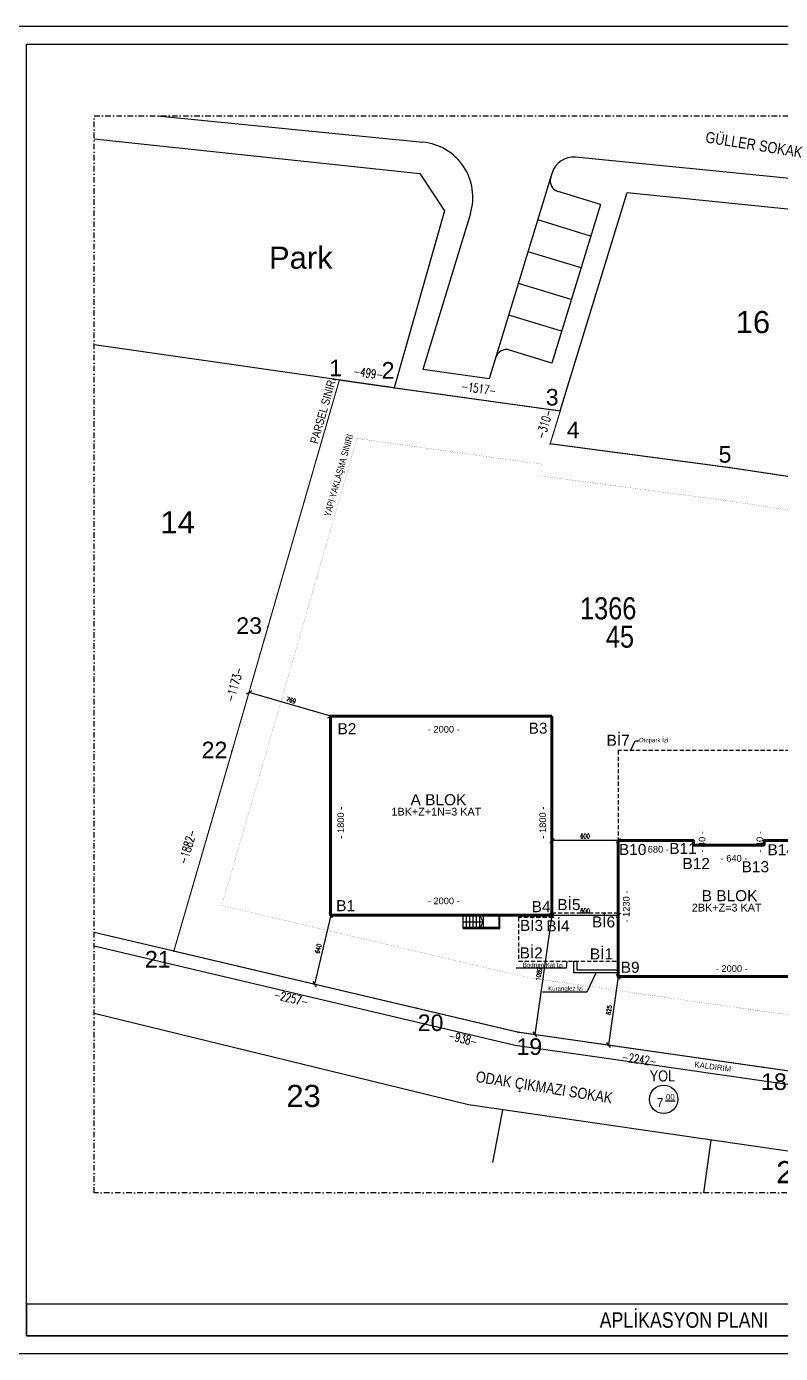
# Model space of a CAD drawing. Header units: millimetres. Extents: x 82776 to 137242, y 11666 to 27998.
# Drawn here: x 85255 to 86959, y 16109 to 19109 of the extents above; entities that cross this region are included whole.
import ezdxf
from ezdxf import colors
from ezdxf.entities.mleader import LeaderData, LeaderLine
from ezdxf.math import Vec2, Vec3
from ezdxf.xclip import XClip

# ---------------------------------------------------------------- set-up
doc = ezdxf.new("R2010")
doc.units = ezdxf.units.MM
doc.header["$XCLIPFRAME"] = 0
for name, pattern in [('( Hidden )', [0.375, 0.25, -0.125]), ('ACAD_ISO03W100', [30, 12, -18]), ('ACAD_ISO10W100', [18, 12, -3, 0, -3]), ('DASHDOT', [1, 0.5, -0.25, 0, -0.25])]:
    doc.linetypes.add(name, pattern=pattern)
for name, color, linetype in [('0_IFC_Dimension_Exterior', 253, 'Continuous'), ('0_IFC_Elevation_3', 21, 'Continuous'), ('0_IFC_Elevation_5', 252, 'Continuous'), ('0_IFC_Legend_Viewport', 7, 'Continuous'), ('0_IFC_Notation_Section_50', 10, 'Continuous'), ('0_IFC_Parsel Sınırı', 191, 'ACAD_ISO03W100'), ('0_IFC_Text_Explanation_100', 231, 'Continuous'), ('0_IFC_Text_Explanation_200', 231, 'Continuous'), ('0_IFC_Text_Explanation_50', 231, 'Continuous'), ('0_IFC_Yapı Yaklasma Sınırı', 151, 'ACAD_ISO03W100'), ('1_IFC_Stair', 210, 'Continuous'), ('2_IFC_Handrail', 181, 'Continuous'), ('2_IFC_Wall', 130, 'Continuous')]:
    doc.layers.add(name, color=color, linetype=linetype)
doc.layers.add('NADI', color=7, linetype='Continuous', lineweight=0)
doc.styles.add('17-002_250_Mesa_Beykoz_10-Aplikasyon_Vaziyet_Peyzaj$0$Standard', font='arial.ttf')
doc.styles.add('IFC_TEXT', font='ARIALN.TTF')
doc.styles.add('IFC_TEXT_DIM', font='romans.shx', dxfattribs={"width": 0.7})
doc.styles.get("Standard").update_dxf_attribs({"font": 'arial.ttf'})
doc.dimstyles.new('IFC_Dim200', dxfattribs={"dimtxt": 40, "dimasz": 40, "dimexe": 0.00125, "dimexo": 0.000625, "dimgap": 20, "dimtad": 1, "dimdec": 4, "dimrnd": 0.5, "dimzin": 9, "dimtxsty": 'IFC_TEXT_DIM', "dimblk": 'OBLIQUE', "dimcen": -2.5, "dimclrd": 256, "dimclre": 256, "dimclrt": 256, "dimazin": 0, "dimtfac": 1, "dimtdec": 4, "dimtix": 1, "dimtmove": 1, "dimatfit": 3, "dimfxl": 20, "dimfxlon": 1, "dimtfillclr": 256, "dimlwd": -1, "dimlwe": 5, "dimarcsym": 0})

# ---------------------------------------------------------------- blocks, each defined once
blk = doc.blocks.new('*U1843')
blk.add_lwpolyline([(-3707.9, 0), (-759.4, 0), (-759.4, 71.5), (-3707.9, 71.5)], close=True)
at = {"layer": '0_IFC_Legend_Viewport', "transparency": 33554687}
blk.add_lwpolyline([(-3707.9, 2920), (0, 2920), (0, 0), (-3707.9, 0)], close=True, dxfattribs=at)
at = {"style": 'IFC_TEXT'}
for tag, p in [('PAFTA', (-2412.4, 17.9)), ('OLCEK', (-110.4, 17.9))]:
    blk.add_attdef(tag, p, '', height=35, dxfattribs=at)
blk = doc.blocks.new('ARAZİYOLLAR_2')
at = {"layer": '0_IFC_Elevation_3'}
for p, q in [((7458, 1204, 3462), (7558, -1208, 3462)), ((5523, -2101, 3462), (5523, -1493, 3462)), ((6981, -1723, 3462), (5523, -1493, 3462)), ((7402, -2396, 3462), (5523, -2101, 3462)), ((5744, -2642, 3462), (5806, -2247, 3462)), ((6040, -2688, 3462), (6118, -2194, 3462)), ((6337, -2735, 3462), (6415, -2241, 3462)), ((6633, -2782, 3462), (6711, -2288, 3462)), ((6929, -2828, 3462), (7007, -2334, 3462)), ((7447, -2404, 3462), (7402, -2396, 3462)), ((7226, -2875, 3462), (7288, -2480, 3462)), ((7226, -2875, 3462), (5744, -2642, 3462)), ((-1491, -3124, 3462), (-1005, -3147, 3462)), ((-1495, -5049, 3462), (-1013, -5050, 3462))]:
    blk.add_line(p, q, dxfattribs=at)
at = {"layer": '0_IFC_Elevation_3', "elevation": 3462}
for points in [[(7174, 1740), (7275, -1221), (6970, -1489), (5324, -1261)], [(5322, -1260), (5328, 1479)], [(-52, 748), (-411, -3175), (-413, -4009), (-416, -5423), (-417, -5990), (-419, -6582), (-420, -7326), (-422, -7815), (-60, -8217), (698, -8297), (1704, -8403)], [(0, 0), (67, 737)], [(1226, -8933), (-378, -8775), (-1025, -8013), (-1006, -3483), (-1004, -2832), (-658, 645)], [(5325, -2777), (7366, -3099), (7448, -5210), (7326, -6141), (7380, -6150), (6896, -7000)]]:
    blk.add_lwpolyline(points, dxfattribs=at)
blk.add_lwpolyline([(7326, -6141), (7473, -6167, 0.414214), (7589, -6086), (7729, -5298), (7616, -2593)], format="xyb", dxfattribs=at)
at = {"layer": '0_IFC_Elevation_3'}
for centre, radius, start, end in [((7059, -1229, 3462), 500, 261.0568, 2.3899), ((5708, -2231, 3462), 100, 351.0568, 81.0568), ((7387, -2495, 3462), 100, 81.0568, 171.0568), ((7416, -2601, 3462), 200, 2.3899, 81.0568)]:
    blk.add_arc(centre, radius, start, end, dxfattribs=at)
at = {"layer": '0_IFC_Parsel Sınırı', "linetype": 'Continuous', "ltscale": 5, "const_width": 10, "elevation": 3462}
blk.add_lwpolyline([(5323, -760), (5322, -1260), (5325, -2777), (5019, -2728), (5032, -4367), (5025, -5117), (5019, -5645), (7326, -6141), (7307, -6223), (6956, -6856), (5973, -8325), (6123, -8355), (6104, -8389), (5666, -9178), (2891, -8408), (-1, -8102), (-301, -7769), (-296, -5423), (-291, -3181), (-205, -2247), (0, 0), (1863, -268), (3023, -433)], close=True, dxfattribs=at)
at = {"layer": '0_IFC_Parsel Sınırı'}
for p in [(0, 0), (1863, -268, 1023), (3023, -433, 934), (5323, -760), (5322, -1260, 614), (-205, -2247), (5019, -2728), (5325, -2777), (-291, -3181, 1006), (5032, -4367), (-296, -5423, 1848)]:
    blk.add_point(p, dxfattribs=at)
at = {"layer": '0_IFC_Text_Explanation_100'}
blk.add_line((-721, -4590, 3462), (-708, -4678, 3462), dxfattribs=at)
blk.add_circle((-709, -4572, 3462), 128, dxfattribs=at)
at = {"lineweight": 0, "style": 'IFC_TEXT', "oblique": 360}
blk.add_text('PARSEL SINIRI', height=75, rotation=352.277, dxfattribs=at).set_placement((4719, -649, 3462))
at = {"layer": '0_IFC_Parsel Sınırı'}
for s, p in [('21', (-184, 239)), ('22', (1762, -5, 1023)), ('23', (2919, -158, 934)), ('1', (5344, -665)), ('2', (5389, -1137, 614)), ('20', (-408, -2284)), ('3', (5356, -2640)), ('4', (5089, -2869)), ('19', (-497, -3198, 1006)), ('5', (5062, -4259)), ('18', (-502, -5432, 1848))]:
    blk.add_text(s, height=150, rotation=278.0307, dxfattribs=at).set_placement(p)
at = {"layer": '0_IFC_Parsel Sınırı', "lineweight": 35, "style": 'IFC_TEXT'}
for s, p in [('1366', (3484, -3217, 3462)), ('45', (3263, -3484, 3462))]:
    blk.add_text(s, height=200, rotation=278.0307, dxfattribs=at).set_placement(p)
at = {"layer": '0_IFC_Text_Explanation_100', "style": '17-002_250_Mesa_Beykoz_10-Aplikasyon_Vaziyet_Peyzaj$0$Standard'}
for s, height, rotation, p in [('7', 79, 278.0307, (-785, -4519, 3462)), ('00', 50.5, 278.0307, (-710, -4594, 3462)), ('KALDIRIM', 50.5, 270.7004, (-382, -4805, 3462))]:
    blk.add_text(s, height=height, rotation=rotation, dxfattribs=at).set_placement(p)
at = {"layer": '0_IFC_Text_Explanation_200', "style": 'IFC_TEXT', "oblique": 0}
for s, p in [('ODAK ÇIKMAZI SOKAK', (-790, -2863, 42859049)), ('GÜLLER SOKAK', (7913, -3732, 42859049))]:
    blk.add_text(s, height=100, rotation=268.9712, dxfattribs=at).set_placement(p)
at = {"layer": '0_IFC_Text_Explanation_200', "style": 'IFC_TEXT'}
blk.add_text('YOL', height=100, rotation=278.0307, dxfattribs=at).set_placement((-566, -4425, 42859049))
at = {"layer": 'NADI'}
for s, p in [('14', (3724, 648, 444)), ('Park', (6231, 10, 2129)), ('23', (-1254, -1204, 444)), ('16', (6244, -4250, 444)), ('25', (-1318, -5685, 444))]:
    blk.add_text(s, height=200, rotation=278.0307, dxfattribs=at).set_placement(p)
blk = doc.blocks.new('A ZK GIRIS MERD')
h = blk.add_hatch(color=255)
h.dxf.hatch_style = 1
h.paths.add_polyline_path([(330, 5), (5, 5), (5, 120), (10, 120), (10, 10), (330, 10)])
at = {"layer": '1_IFC_Stair'}
blk.add_lwpolyline([(0, 120), (150, 120), (150, 0), (0, 0)], close=True, dxfattribs=at)
for points in [[(180, 0), (150, 60), (180, 120)], [(330, 60), (150, 60)], [(180, 0), (180, 120)], [(210, 0), (210, 120)], [(240, 0), (240, 120)], [(270, 0), (270, 120)], [(300, 0), (300, 120)], [(330, 0), (330, 120)], [(330, 0), (150, 0)]]:
    blk.add_lwpolyline(points, dxfattribs=at)
at = {"layer": '2_IFC_Handrail'}
blk.add_lwpolyline([(330, 5), (5, 5), (5, 120), (10, 120), (10, 10), (330, 10)], close=True, dxfattribs=at)
blk = doc.blocks.new('VAZIYET KOSE KOTLARI')
at = {"layer": '0_IFC_Text_Explanation_200'}
for s, p in [('B2', (-6543, 3094, -34970253)), ('B3', (-4816, 3099, -34970253)), ('Bİ7', (-4111, 2990, -190)), ('B10', (-3999, 2002, -190)), ('B11', (-3544, 2011, -190)), ('B14', (-2656, 2000, -190)), ('B12', (-3425, 1875, -190)), ('B13', (-2890, 1846, -190)), ('B1', (-6555, 1494, -35316491)), ('B4', (-4788, 1485, -34970253)), ('Bİ5', (-4556, 1504, -303854)), ('Bİ3', (-4894, 1315, -303854)), ('Bİ6', (-4243, 1347, -303854)), ('Bİ4', (-4655, 1311, -303854)), ('Bİ2', (-4897, 1067, -303854)), ('Bİ1', (-4262, 1057, -303854)), ('B9', (-3983, 937, -190))]:
    blk.add_text(s, height=100, dxfattribs=at).set_placement(p)
blk = doc.blocks.new('*D1797')
at = {"layer": 'Defpoints', "color": 0, "transparency": 16777216}
for p in [(-7291, -4667), (-7210, -4691), (-7736, -6498)]:
    blk.add_point(p, dxfattribs=at)
at = {"layer": '0_IFC_Dimension_Exterior', "transparency": 16777216, "insert": (-7612, -5554), "char_height": 80, "attachment_point": 5, "rotation": 73.7719, "style": 'IFC_TEXT_DIM'}
blk.add_mtext('-1882-', dxfattribs=at)
blk = doc.blocks.new('_None')
blk = doc.blocks.new('*D1798')
at = {"layer": 'Defpoints', "color": 0, "transparency": 16777216}
for p in [(-6967, -3540), (-6884, -3564), (-7210, -4691)]:
    blk.add_point(p, dxfattribs=at)
at = {"layer": '0_IFC_Dimension_Exterior', "transparency": 16777216, "insert": (-7188, -4087), "char_height": 80, "attachment_point": 5, "rotation": 73.8929, "style": 'IFC_TEXT_DIM'}
blk.add_mtext('-1173-', dxfattribs=at)
blk = doc.blocks.new('*D1800')
at = {"layer": 'Defpoints', "color": 0, "transparency": 16777216}
for p in [(-6233, -1295), (-6239, -1333), (-5745, -1404)]:
    blk.add_point(p, dxfattribs=at)
at = {"layer": '0_IFC_Dimension_Exterior', "transparency": 16777216, "insert": (-5978, -1270), "char_height": 80, "attachment_point": 5, "rotation": 351.8587, "style": 'IFC_TEXT_DIM'}
blk.add_mtext('-499-', dxfattribs=at)
blk = doc.blocks.new('*D1801')
at = {"layer": 'Defpoints', "color": 0, "transparency": 16777216}
for p in [(-5745, -1404), (-4242, -1613), (-4237, -1574)]:
    blk.add_point(p, dxfattribs=at)
at = {"layer": '0_IFC_Dimension_Exterior', "transparency": 16777216, "insert": (-4980, -1410), "char_height": 80, "attachment_point": 5, "rotation": 352.076, "style": 'IFC_TEXT_DIM'}
blk.add_mtext('-1517-', dxfattribs=at)
blk = doc.blocks.new('*D1802')
at = {"layer": 'Defpoints', "color": 0, "transparency": 16777216}
for p in [(-4242, -1613), (-4373, -1897), (-4333, -1909)]:
    blk.add_point(p, dxfattribs=at)
at = {"layer": '0_IFC_Dimension_Exterior', "transparency": 16777216, "insert": (-4385, -1731), "char_height": 80, "attachment_point": 5, "rotation": 72.9885, "style": 'IFC_TEXT_DIM'}
blk.add_mtext('-310-', dxfattribs=at)
blk = doc.blocks.new('*D1808')
at = {"layer": 'Defpoints', "color": 0, "transparency": 16777216}
for p in [(-5539, -7015), (-5592, -7241), (-4626, -7230)]:
    blk.add_point(p, dxfattribs=at)
at = {"layer": '0_IFC_Dimension_Exterior', "transparency": 16777216, "insert": (-5122, -7290), "char_height": 80, "attachment_point": 5, "rotation": 346.7335, "style": 'IFC_TEXT_DIM'}
blk.add_mtext('-938-', dxfattribs=at)
blk = doc.blocks.new('*D1809')
at = {"layer": 'Defpoints', "color": 0, "transparency": 16777216}
for p in [(-7736, -6498), (-7789, -6724), (-5539, -7015)]:
    blk.add_point(p, dxfattribs=at)
at = {"layer": '0_IFC_Dimension_Exterior', "transparency": 16777216, "insert": (-6677, -6924), "char_height": 80, "attachment_point": 5, "rotation": 346.7546, "style": 'IFC_TEXT_DIM'}
blk.add_mtext('-2257-', dxfattribs=at)
blk = doc.blocks.new('*D1816')
at = {"layer": 'Defpoints', "color": 0, "transparency": 16777216}
for p in [(-4626, -7230), (-2407, -7549), (-2428, -7695)]:
    blk.add_point(p, dxfattribs=at)
at = {"layer": '0_IFC_Dimension_Exterior', "transparency": 16777216, "insert": (-3529, -7476), "char_height": 80, "attachment_point": 5, "rotation": 351.8263, "style": 'IFC_TEXT_DIM'}
blk.add_mtext('-2242-', dxfattribs=at)
blk = doc.blocks.new('BLOK OLCULERI')
at = {"layer": '0_IFC_Text_Explanation_50', "char_height": 60, "attachment_point": 1}
for s, insert in [('\\pxqc;- 2000 - ', (-221, 18, -1333)), ('\\pxqc;- 680 - ', (1693, -1067)), ('\\pxqc;- 640 - ', (2403, -1149)), ('\\pxqc;- 2000 - ', (-221, -1534, -1333)), ('\\pxqc;- 2000 - ', (2383, -2146, -1333))]:
    blk.add_mtext_dynamic_manual_height_columns(s, width=462.48, gutter_width=12.5, heights=[0], dxfattribs=dict(at, insert=insert))
at = {"layer": '0_IFC_Text_Explanation_50', "char_height": 60, "attachment_point": 1, "rotation": 90}
for s, insert in [('\\pxqc;- 1800 - ', (-951, -1088, -1333)), ('\\pxqc;- 1800 - ', (875, -1088, -1333)), ('\\pxqc;- 40 - ', (2315, -1262)), ('\\pxqc;- 40 - ', (2838, -1262)), ('\\pxqc;- 1230 - ', (1630, -1847))]:
    blk.add_mtext_dynamic_manual_height_columns(s, width=462.48, gutter_width=12.5, heights=[0], dxfattribs=dict(at, insert=insert))
blk = doc.blocks.new('VP_YAZI')
at = {"layer": '0_IFC_Text_Explanation_50', "attachment_point": 1}
for s, insert, char_height in [('D BLOK', (6435, -1999, 3462), 100), ('1BK+Z+1N=3 KAT', (6348, -2123, 3462), 70), ('A BLOK', (643, -3746, 3462), 100), ('1BK+Z+1N=3 KAT', (470, -3869, 3462), 70), ('C BLOK', (5271, -4342, 3462), 100), ('1BK+Z=2 KAT', (5183, -4465, 3462), 70), ('B BLOK', (3275, -4614, 3462), 100), ('2BK+Z=3 KAT', (3186, -4737, 3462), 70)]:
    blk.add_mtext_dynamic_manual_height_columns(s, width=1357.7, gutter_width=12.5, heights=[0], dxfattribs=dict(at, insert=insert, char_height=char_height))
blk = doc.blocks.new('_Oblique')
at = {"color": 0, "linetype": 'ByBlock', "lineweight": -2}
blk.add_line((-0.5, -0.5), (0.5, 0.5), dxfattribs=at)
blk = doc.blocks.new('*D2793')
at = {"layer": '0_IFC_Dimension_Exterior', "transparency": 16777216}
blk.add_line((2600, -634), (2511, -1252), dxfattribs=at)
at = {"layer": '0_IFC_Dimension_Exterior', "lineweight": 5, "transparency": 16777216}
for p, q in [((2600, -634), (2600, -634)), ((2511, -1252), (2511, -1252))]:
    blk.add_line(p, q, dxfattribs=at)
at = {"layer": 'Defpoints', "color": 0, "transparency": 16777216}
for p in [(2600, -634, 346238), (2511, -1252, -3462), (2511, -1252)]:
    blk.add_point(p, dxfattribs=at)
at = {"layer": '0_IFC_Dimension_Exterior', "transparency": 16777216, "xscale": 40, "yscale": 40, "zscale": 40}
for p, rotation in [((2600, -634), 81.83591042476813), ((2511, -1252), 261.8359104247681)]:
    blk.add_blockref('_Oblique', p, dxfattribs=dict(at, rotation=rotation))
at = {"layer": '0_IFC_Dimension_Exterior', "transparency": 16777216, "insert": (2516, -937), "char_height": 40, "attachment_point": 5, "rotation": 81.8359, "style": 'IFC_TEXT_DIM'}
blk.add_mtext('625', dxfattribs=at)
blk = doc.blocks.new('*D2798')
at = {"layer": '0_IFC_Dimension_Exterior', "lineweight": 5, "transparency": 16777216}
for p, q in [((-738, 1935), (-738, 1935)), ((0, 1721), (0, 1721))]:
    blk.add_line(p, q, dxfattribs=at)
at = {"layer": '0_IFC_Dimension_Exterior', "transparency": 16777216}
blk.add_line((0, 1721), (-738, 1935), dxfattribs=at)
at = {"layer": 'Defpoints', "color": 0, "transparency": 16777216}
for p in [(-738, 1935), (-738, 1935), (0, 1721, 346238)]:
    blk.add_point(p, dxfattribs=at)
at = {"layer": '0_IFC_Dimension_Exterior', "transparency": 16777216, "xscale": 40, "yscale": 40, "zscale": 40}
for p, rotation in [((-738, 1935), 163.8929032696765), ((0, 1721), 343.8929032696765)]:
    blk.add_blockref('_Oblique', p, dxfattribs=dict(at, rotation=rotation))
at = {"layer": '0_IFC_Dimension_Exterior', "transparency": 16777216, "insert": (-358, 1866), "char_height": 40, "attachment_point": 5, "rotation": 343.8929, "style": 'IFC_TEXT_DIM'}
blk.add_mtext('769', dxfattribs=at)
blk = doc.blocks.new('*D2799')
at = {"layer": '0_IFC_Dimension_Exterior', "transparency": 16777216}
blk.add_line((0, -79), (-147, -702), dxfattribs=at)
at = {"layer": '0_IFC_Dimension_Exterior', "lineweight": 5, "transparency": 16777216}
for p, q in [((0, -79), (0, -79)), ((-147, -702), (-147, -702))]:
    blk.add_line(p, q, dxfattribs=at)
at = {"layer": 'Defpoints', "color": 0, "transparency": 16777216}
for p in [(0, -79, 346238), (-147, -702), (-147, -702)]:
    blk.add_point(p, dxfattribs=at)
at = {"layer": '0_IFC_Dimension_Exterior', "transparency": 16777216, "xscale": 40, "yscale": 40, "zscale": 40}
for p, rotation in [((0, -79), 76.75457805913037), ((-147, -702), 256.7545780591303)]:
    blk.add_blockref('_Oblique', p, dxfattribs=dict(at, rotation=rotation))
at = {"layer": '0_IFC_Dimension_Exterior', "transparency": 16777216, "insert": (-112, -381), "char_height": 40, "attachment_point": 5, "rotation": 76.7546, "style": 'IFC_TEXT_DIM'}
blk.add_mtext('640', dxfattribs=at)
blk = doc.blocks.new('*D2800')
at = {"layer": '0_IFC_Dimension_Exterior', "transparency": 16777216}
blk.add_line((2000, -79), (1845, -1157), dxfattribs=at)
at = {"layer": '0_IFC_Dimension_Exterior', "lineweight": 5, "transparency": 16777216}
for p, q in [((2000, -79), (2000, -79)), ((1845, -1157), (1845, -1157))]:
    blk.add_line(p, q, dxfattribs=at)
at = {"layer": 'Defpoints', "color": 0, "transparency": 16777216}
for p in [(2000, -79, 346238), (1845, -1157, -3462), (1845, -1157)]:
    blk.add_point(p, dxfattribs=at)
at = {"layer": '0_IFC_Dimension_Exterior', "transparency": 16777216, "xscale": 40, "yscale": 40, "zscale": 40}
for p, rotation in [((2000, -79), 81.83591042476851), ((1845, -1157), 261.8359104247685)]:
    blk.add_blockref('_Oblique', p, dxfattribs=dict(at, rotation=rotation))
at = {"layer": '0_IFC_Dimension_Exterior', "transparency": 16777216, "insert": (1883, -612), "char_height": 40, "attachment_point": 5, "rotation": 81.8359, "style": 'IFC_TEXT_DIM'}
blk.add_mtext('1089', dxfattribs=at)
blk = doc.blocks.new('*D2805')
at = {"layer": '0_IFC_Dimension_Exterior', "lineweight": 5, "transparency": 16777216}
for p, q in [((2000, -79), (2000, -79)), ((2600, -79), (2600, -79))]:
    blk.add_line(p, q, dxfattribs=at)
at = {"layer": '0_IFC_Dimension_Exterior', "transparency": 16777216}
blk.add_line((2000, -79), (2600, -79), dxfattribs=at)
at = {"layer": 'Defpoints', "color": 0, "transparency": 16777216}
for p in [(2000, -79), (2600, -79, 346238), (2600, -79)]:
    blk.add_point(p, dxfattribs=at)
at = {"layer": '0_IFC_Dimension_Exterior', "transparency": 16777216, "xscale": 40, "yscale": 40, "zscale": 40, "rotation": 180}
blk.add_blockref('_Oblique', (2000, -79), dxfattribs=at)
at = {"layer": '0_IFC_Dimension_Exterior', "transparency": 16777216, "xscale": 40, "yscale": 40, "zscale": 40}
blk.add_blockref('_Oblique', (2600, -79), dxfattribs=at)
at = {"layer": '0_IFC_Dimension_Exterior', "transparency": 16777216, "insert": (2300, -39), "char_height": 40, "attachment_point": 5, "style": 'IFC_TEXT_DIM'}
blk.add_mtext('600', dxfattribs=at)
blk = doc.blocks.new('*D2810')
at = {"layer": '0_IFC_Dimension_Exterior', "lineweight": 5, "transparency": 16777216}
for p, q in [((2000, 596), (2000, 596)), ((2600, 596), (2600, 596))]:
    blk.add_line(p, q, dxfattribs=at)
at = {"layer": '0_IFC_Dimension_Exterior', "transparency": 16777216}
blk.add_line((2600, 596), (2000, 596), dxfattribs=at)
at = {"layer": 'Defpoints', "color": 0, "transparency": 16777216}
for p in [(2000, 596, 346238), (2000, 596), (2600, 596, 346238)]:
    blk.add_point(p, dxfattribs=at)
at = {"layer": '0_IFC_Dimension_Exterior', "transparency": 16777216, "xscale": 40, "yscale": 40, "zscale": 40, "rotation": 180.0000000029493}
blk.add_blockref('_Oblique', (2000, 596), dxfattribs=at)
at = {"layer": '0_IFC_Dimension_Exterior', "transparency": 16777216, "xscale": 40, "yscale": 40, "zscale": 40}
blk.add_blockref('_Oblique', (2600, 596), dxfattribs=at)
at = {"layer": '0_IFC_Dimension_Exterior', "transparency": 16777216, "insert": (2300, 636), "char_height": 40, "attachment_point": 5, "rotation": 0, "style": 'IFC_TEXT_DIM'}
blk.add_mtext('600', dxfattribs=at)
blk = doc.blocks.new('VP BLOK YERLERİ')
at = {"layer": '0_IFC_Elevation_5', "linetype": '( Hidden )', "ltscale": 150}
for points, elevation in [([(6017, 999), (6017, 999), (6017, 1814), (4017, 1814), (4017, 999)], 349592), ([(4017, 344), (3427, 344), (3427, 304), (3117, 304), (3117, -91), (4017, -91)], 353054)]:
    blk.add_lwpolyline(points, dxfattribs=dict(at, elevation=elevation))
at = {"layer": '0_IFC_Elevation_5', "ltscale": 150, "elevation": 353054}
blk.add_lwpolyline([(3642, -91), (3642, -171), (4017, -171), (4017, -196), (3617, -196), (3617, -91)], close=True, dxfattribs=at)
at = {"layer": '2_IFC_Wall', "color": 131, "lineweight": 80, "elevation": 349701}
for points in [[(3417, 2124), (1417, 2124), (1417, 324), (3417, 324)], [(6017, 999), (6017, -231), (4017, -231), (4017, 999), (4697, 999), (4697, 959), (5337, 959), (5337, 999)]]:
    blk.add_lwpolyline(points, close=True, dxfattribs=at)
at = {"xscale": -1}
blk.add_blockref('A ZK GIRIS MERD', (2947, 204, 349701), dxfattribs=at)
at = {"layer": '0_IFC_Text_Explanation_50'}
ml = blk.add_multileader_mtext('Standard', dxfattribs=at)
ml.set_content('Otopark İzi', color=256, style='IFC_TEXT')
ml.set_leader_properties()
ml.build(insert=Vec2(0, 0))
ml.multileader.update_dxf_attribs({"text_right_attachment_type": 6, "dogleg_length": 0.36})
ctx = ml.context
ctx.base_point, ctx.char_height, ctx.plane_origin = Vec3(4203, 1902, 349701), 40, Vec3(4043, 1767, 349701)
ctx.right_attachment = 6
notes = []
notes.append((ctx, [(0, (1, 1, 0), (4172, 1902, 349701), (1, 0), 31.4, [(0, [(4131, 1814, 349701)], 0, [])])]))
ctx.mtext.insert, ctx.mtext.flow_direction = Vec3(4205, 1928, 349701), 5
ml = blk.add_multileader_mtext('Standard', dxfattribs=at)
ml.set_content('Bodrum Kat İzi', color=256, style='IFC_TEXT')
ml.set_leader_properties()
ml.build(insert=Vec2(0, 0))
ml.multileader.update_dxf_attribs({"text_right_attachment_type": 6, "dogleg_length": 0.36})
ctx = ml.context
ctx.base_point, ctx.char_height, ctx.plane_origin = Vec3(3219, -126, 3462), 40, Vec3(3465, -301, 3462)
ctx.right_attachment, ctx.text_align_type = 6, 2
notes.append((ctx, [(1, (1, 1, 0), (3548, -154, 3462), (-1, 0), 31.4, [(0, [(3553, -91, 3462)], 0, [])])]))
ctx.mtext.insert, ctx.mtext.alignment, ctx.mtext.flow_direction = Vec3(3515, -106, 3462), 3, 5
ml = blk.add_multileader_mtext('Standard', dxfattribs=at)
ml.set_content('Kuranglez İzi', color=256, style='IFC_TEXT')
ml.set_leader_properties()
ml.build(insert=Vec2(0, 0))
ml.multileader.update_dxf_attribs({"text_right_attachment_type": 6, "dogleg_length": 0.36})
ctx = ml.context
ctx.base_point, ctx.char_height, ctx.plane_origin = Vec3(3441, -344, 353054), 40, Vec3(3729, -406, 353054)
ctx.right_attachment, ctx.text_align_type = 6, 2
notes.append((ctx, [(1, (1, 1, 0), (3735, -370, 353054), (-1, 0), 31.4, [(0, [(3817, -196, 353054)], 0, [])])]))
ctx.mtext.insert, ctx.mtext.alignment, ctx.mtext.flow_direction = Vec3(3701, -318, 353054), 3, 5
for ctx, leaders in notes:
    for number, flags, end, landing, length, lines in leaders:
        leader = LeaderData()
        leader.index, (leader.has_last_leader_line, leader.has_dogleg_vector, leader.attachment_direction) = number, flags
        leader.last_leader_point, leader.dogleg_vector, leader.dogleg_length = Vec3(end), Vec3(landing), length
        for number, points, colour, breaks in lines:
            line = LeaderLine()
            line.index, line.vertices, line.color, line.breaks = number, Vec3.list(points), colors.encode_raw_color(colour), breaks
            leader.lines.append(line)
        ctx.leaders.append(leader)
blk = doc.blocks.new('APLIKASYON_OLCU')
at = {"layer": '0_IFC_Dimension_Exterior'}
for p1, p2, distance, picture, middle in [((-5744.75906, -1403.6058), (-6238.94985, -1332.90874), -38.7713, '*D1800', (-5977.86701, -1270.4814)), ((-5744.75906, -1403.6058), (-4242.23591, -1612.73871), 38.77102, '*D1801', (-4979.88103, -1410.34431)), ((-4242.23593, -1612.73871), (-4332.93942, -1909.20309), -41.78501, '*D1802', (-4384.91917, -1731.19226)), ((-7209.66356, -4690.92147), (-6884.36995, -3564.43901), 86.37181, '*D1798', (-7187.64271, -4087.07177)), ((-7735.54145, -6497.69326), (-7209.66356, -4690.92147), 85.12215, '*D1797', (-7611.94249, -5553.75115)), ((-5539.05311, -7014.71237), (-7735.54145, -6497.69326), 232.26826, '*D1809', (-6676.76783, -6923.88832)), ((-4625.95195, -7229.99622), (-5539.05311, -7014.71237), 232.26827, '*D1808', (-5122.03469, -7290.02531)), ((-4625.95229, -7229.99616), (-2407.1295, -7548.6923), -147.46408, '*D1816', (-3528.976, -7475.91982))]:
    dim = blk.add_aligned_dim(p1=p1, p2=p2, distance=distance, text='-<>-', dimstyle='IFC_Dim200', override={"dimtxt": 80, "dimrnd": 1, "dimblk1": 'None', "dimblk2": 'None', "dimsah": 1, "dimse1": 1, "dimse2": 1, "dimsd1": 1, "dimsd2": 1}, dxfattribs=at)
    dim.commit()
    dim.dimension.update_dxf_attribs({"geometry": picture, "text_midpoint": middle})
blk = doc.blocks.new('APL PLN_OLCU')
at = {"layer": '0_IFC_Dimension_Exterior'}
dim = blk.add_aligned_dim(p1=(0, 1721.32948), p2=(-738.34957, 1934.54221, -346238.25684), distance=0, dimstyle='IFC_Dim200', override={"dimrnd": 1}, dxfattribs=at)
dim.commit()
dim.dimension.update_dxf_attribs({"geometry": '*D2798', "text_midpoint": (-358.07744, 1866.36563, -346238.25684)})
for p1, p2, picture, middle in [((2600, 596.32955), (2000, 596.32955), '*D2810', (2300, 636.32955, -346238.25684)), ((0, -78.67052), (-146.64332, -701.66556, -346238.25684), '*D2799', (-112.25756, -381.00314, -346238.25684)), ((2000, -78.67052), (1845.32538, -1156.82425, -349700.63934), '*D2800', (1883.06807, -612.06705, -346238.25684)), ((2000, -78.67052, -346238.25684), (2600, -78.67052), '*D2805', (2300, -38.67052, -346238.25684)), ((2600, -633.67045), (2511.24151, -1252.35824, -349700.63934), '*D2793', (2516.02614, -937.334, -346238.25684))]:
    dim = blk.add_aligned_dim(p1=p1, p2=p2, distance=0, dimstyle='IFC_Dim200', dxfattribs=at)
    dim.commit()
    dim.dimension.update_dxf_attribs({"geometry": picture, "text_midpoint": middle})
blk = doc.blocks.new('APLIKASYON PLANI')
at = {"layer": '0_IFC_Notation_Section_50', "linetype": 'DASHDOT', "ltscale": 100}
blk.add_lwpolyline([(11584, 0), (0, 0), (0, 9739), (11584, 9739)], close=True, dxfattribs=at)
at = {"layer": '0_IFC_Yapı Yaklasma Sınırı', "linetype": 'ACAD_ISO10W100', "ltscale": 6}
blk.add_lwpolyline([(2376, 6823, 1, 1, 0), (2641, 6785, 1, 1, 0), (4065, 6587, 0, 0, 0), (4034, 6484, 1, 1, 0), (5705, 6262, 1, 1, 0), (6444, 6150, 1, 1, 0), (7209, 6034, 1, 1, 0), (7903, 7926, 1, 1, 0), (8163, 7729, 1, 1, 0), (10062, 6031, 1, 1, 0), (9165, 3971, 1, 1, 0), (8941, 3079, 1, 1, 0.230519), (8653, 2749, 1, 1, 0), (8305, 1360, 1, 1, 0), (8252, 1325, 1, 1, 0), (6120, 1631, 1, 1, 0), (3923, 1946, 1, 1, 0), (3031, 2156, 1, 1, 0), (1153, 2598, 1, 1, 0), (1534, 3909, 1, 1, 0), (1860, 5036, 1, 1, 0)], format="xyseb", close=True, dxfattribs=at)
ref = blk.add_blockref('ARAZİYOLLAR_2', (720, 2186, -3462), dxfattribs=dict(rotation=81.96927943568697))
XClip(ref).set_block_clipping_path([(-2265.303593221, 407.7926608024), (-647.0130053807, -11062.3160780947), (8996.370837995, -9701.7537971335), (7378.0802501547, 1768.3549417636)])
for name, p in [('APLIKASYON_OLCU', (8456, 8684)), ('APL PLN_OLCU', (2138, 2589, 346238)), ('VP BLOK YERLERİ', (720, 2186, -3462)), ('VAZIYET KOSE KOTLARI', (8743, 1053, -3272)), ('BLOK OLCULERI', (3150, 4204)), ('VP_YAZI', (2217, 7351, -3462))]:
    blk.add_blockref(name, p)
at = {"layer": '0_IFC_Yapı Yaklasma Sınırı', "linetype": 'ACAD_ISO10W100', "ltscale": 6, "style": 'IFC_TEXT', "oblique": 360}
blk.add_text('YAPI YAKLAŞMA SINIRI', height=60, rotation=74.2463, dxfattribs=at).set_placement((2135, 6112))

msp = doc.modelspace()

# ---------------------------------------------------------------- linework, layer by layer
msp.add_lwpolyline([(82776.4, 19109.3), (82776.4, 16109.3), (125837.1, 16109.1), (125837.1, 19109.1)], close=True)

# ---------------------------------------------------------------- block references
ref = msp.add_blockref('*U1843', (88962.4, 16149.3))
ref.add_attrib('PAFTA', 'APLİKASYON PLANI', (86550, 16167.3), dxfattribs={"height": 35, "style": 'IFC_TEXT'})
at = {"xscale": 0.25, "yscale": 0.25, "zscale": 0.25}
msp.add_blockref('APLIKASYON PLANI', (85407.5, 16472.4, -86559.6), dxfattribs=at)

doc.saveas('drawing.dxf')
